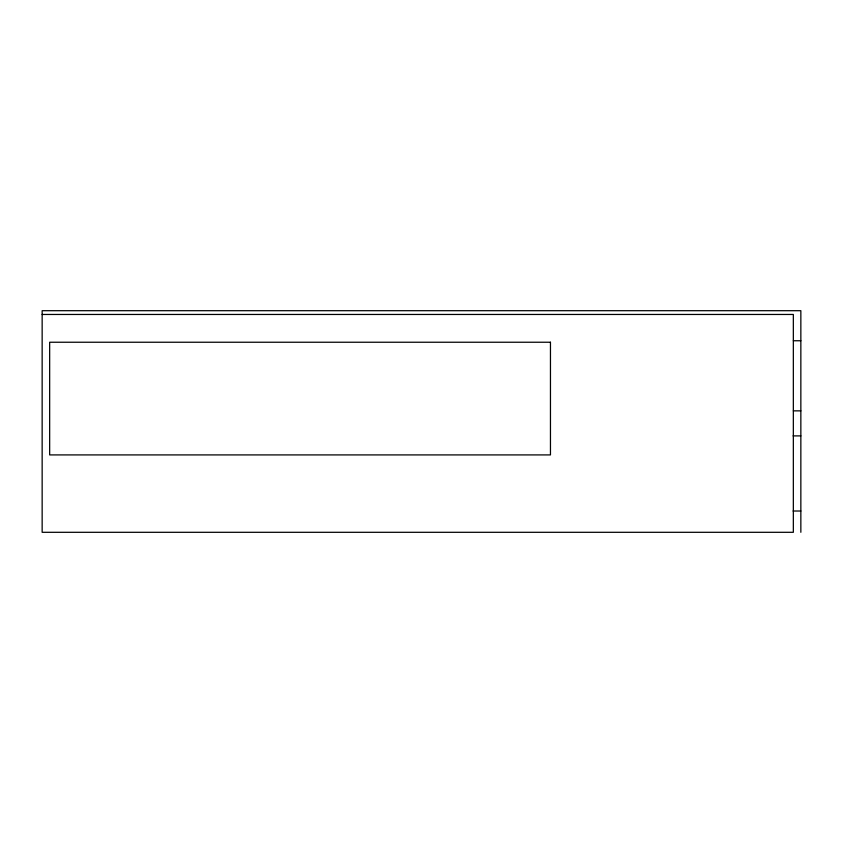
<?xml version="1.0" encoding="UTF-8"?>
<svg xmlns="http://www.w3.org/2000/svg" width="843" height="843" viewBox="0 0 843 843"><rect width="100%" height="100%" fill="white"/><g stroke="black" fill="none" stroke-linecap="round" stroke-linejoin="round"><path stroke-width="1.26" d="M42.15 314.46L793.337 314.46L793.337 532.302L42.15 532.302L42.15 310.698L800.85 310.698L800.85 532.302M793.337 340.751L800.85 340.751M793.337 410.857L800.85 410.857M793.084 435.894L800.85 435.894M793.084 511.016L800.85 511.016M550.458 342.237L49.663 342.237L49.663 454.914L550.458 454.914L550.458 342.237"/></g></svg>
